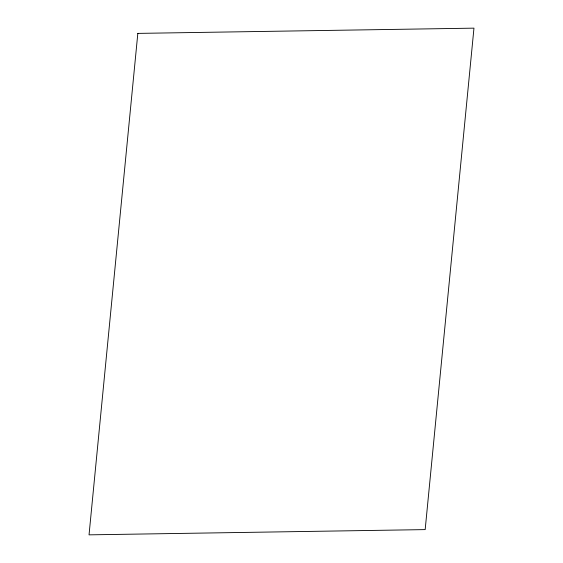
<?xml version="1.0" encoding="UTF-8"?>
<svg xmlns="http://www.w3.org/2000/svg" width="563" height="563" viewBox="0 0 563 563"><rect width="100%" height="100%" fill="white"/><g stroke="black" fill="none" stroke-linecap="round" stroke-linejoin="round"><path stroke-width="0.84" d="M137.829 33.393L89.038 534.85L425.171 529.607L473.962 28.15L137.829 33.393"/></g></svg>
